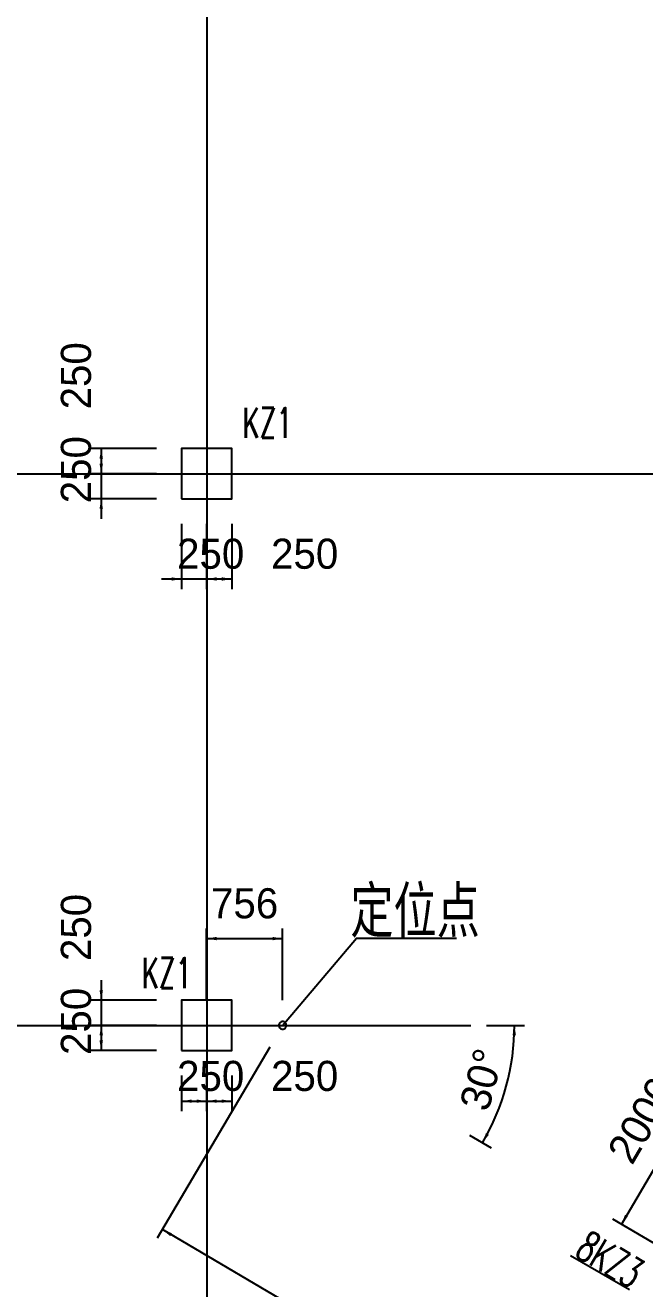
# Model space of a CAD drawing. Extents: x 387171 to 699106, y 11966 to 245688.
# Drawn here: x 577452 to 583620, y 181962 to 194558 of the extents above; entities that cross this region are included whole.
import ezdxf
from ezdxf.enums import TextEntityAlignment as Align

# ---------------------------------------------------------------- set-up
doc = ezdxf.new("R2010")
doc.units = 0
doc.header["$LTSCALE"] = 100
doc.header["$MEASUREMENT"] = 0
for name, color, linetype in [('COLU', 7, 'Continuous'), ('DIM', 3, 'Continuous'), ('DOTE', 253, 'Continuous'), ('L-AXIS', 3, 'Continuous'), ('NUM', 7, 'Continuous')]:
    doc.layers.add(name, color=color, linetype=linetype)
doc.styles.add('hztxt', font='hztxt')
doc.styles.get("Standard").update_dxf_attribs({"font": 'standard'})
doc.dimstyles.get("Standard").update_dxf_attribs({"dimtxt": 300, "dimasz": 100, "dimexe": 100, "dimexo": 250, "dimgap": 100, "dimtad": 0, "dimtoh": 1, "dimdec": 0, "dimdsep": 46, "dimcen": 0.09, "dimclrt": 7, "dimadec": 0, "dimazin": 0, "dimtfac": 1, "dimtdec": 4, "dimtofl": 0, "dimtmove": 0, "dimatfit": 3, "dimfxl": 1, "dimtolj": 1, "dimtzin": 0, "dimarcsym": 0})

# ---------------------------------------------------------------- blocks, each defined once
blk = doc.blocks.new('*D1521')
at = {"layer": 'L-AXIS', "color": 0, "linetype": 'ByBlock', "lineweight": -2}
for p, q in [((579888, 184372), (578766, 182466)), ((583414, 179849), (578817, 182552)), ((584485, 181669), (583364, 179763))]:
    blk.add_line(p, q, dxfattribs=at)
for points in [[(578817, 182552), (578912, 182516), (578895, 182487)], [(583414, 179849), (583320, 179885), (583337, 179914)]]:
    blk.add_solid(points, dxfattribs=at)
at = {"layer": 'L-AXIS', "color": 7, "linetype": 'Continuous', "lineweight": -2, "insert": (581364, 181494), "char_height": 300, "width": 780, "attachment_point": 5, "rotation": 329.5454, "style": 'hztxt'}
blk.add_mtext('5333', dxfattribs=at)
blk = doc.blocks.new('*D1189')
at = {"layer": 'L-AXIS', "color": 0, "linetype": 'ByBlock', "lineweight": -2}
for p, q in [((582046, 184588), (582423, 184588)), ((581877, 183492), (582091, 183367))]:
    blk.add_line(p, q, dxfattribs=at)
blk.add_arc((580014, 184588), 2309, 329.5454, 0, dxfattribs=at)
for points in [[(582323, 184588), (582338, 184488), (582304, 184488)], [(582004, 183418), (582039, 183513), (582068, 183497)]]:
    blk.add_solid(points, dxfattribs=at)
at = {"layer": 'L-AXIS', "color": 7, "linetype": 'Continuous', "lineweight": -2, "insert": (582145, 184008), "char_height": 300, "width": 453.33, "attachment_point": 8, "rotation": 74.7727, "style": 'hztxt'}
blk.add_mtext('30%%D', dxfattribs=at)
blk = doc.blocks.new('*D1402')
at = {"layer": 'L-AXIS', "color": 0, "linetype": 'ByBlock', "lineweight": -2}
for p, q in [((579258, 184838), (579258, 185553)), ((580014, 184838), (580014, 185553)), ((579258, 185453), (580014, 185453))]:
    blk.add_line(p, q, dxfattribs=at)
for points in [[(579258, 185453), (579358, 185470), (579358, 185436)], [(580014, 185453), (579914, 185436), (579914, 185470)]]:
    blk.add_solid(points, dxfattribs=at)
at = {"layer": 'L-AXIS', "color": 7, "linetype": 'Continuous', "lineweight": -2, "insert": (579636, 185803), "char_height": 300, "width": 561.67, "attachment_point": 5, "style": 'hztxt'}
blk.add_mtext('756', dxfattribs=at)
blk = doc.blocks.new('*D1657')
at = {"layer": 'L-AXIS', "color": 0, "linetype": 'ByBlock', "lineweight": -2}
for p, q in [((583388, 182604), (584402, 184329)), ((584993, 183981), (584315, 184379)), ((583979, 182257), (583302, 182655))]:
    blk.add_line(p, q, dxfattribs=at)
for points in [[(584402, 184329), (584365, 184234), (584337, 184251)], [(583388, 182604), (583424, 182699), (583453, 182682)]]:
    blk.add_solid(points, dxfattribs=at)
at = {"layer": 'L-AXIS', "color": 7, "linetype": 'Continuous', "lineweight": -2, "insert": (583593, 183644), "char_height": 300, "width": 780, "attachment_point": 5, "rotation": 59.5454, "style": 'hztxt'}
blk.add_mtext('2000', dxfattribs=at)
blk = doc.blocks.new('*D496')
at = {"layer": 'DIM', "color": 0, "linetype": 'ByBlock', "lineweight": -2}
for p, q in [((578758, 190338), (578108, 190338)), ((578208, 190338), (578208, 190088)), ((578758, 190088), (578108, 190088))]:
    blk.add_line(p, q, dxfattribs=at)
for points in [[(578208, 190338), (578225, 190238), (578191, 190238)], [(578208, 190088), (578191, 190188), (578225, 190188)]]:
    blk.add_solid(points, dxfattribs=at)
at = {"layer": 'DIM', "color": 7, "linetype": 'Continuous', "lineweight": -2, "insert": (577958, 191064), "char_height": 300, "width": 566.67, "attachment_point": 5, "rotation": 90, "style": 'hztxt'}
blk.add_mtext('250', dxfattribs=at)
blk = doc.blocks.new('*D753')
at = {"layer": 'DIM', "color": 0, "linetype": 'ByBlock', "lineweight": -2}
for p, q in [((578208, 190288), (578208, 189638)), ((578758, 190088), (578108, 190088)), ((578758, 189838), (578108, 189838))]:
    blk.add_line(p, q, dxfattribs=at)
for points in [[(578208, 190088), (578191, 190188), (578225, 190188)], [(578208, 189838), (578225, 189738), (578191, 189738)]]:
    blk.add_solid(points, dxfattribs=at)
at = {"layer": 'DIM', "color": 7, "linetype": 'Continuous', "lineweight": -2, "insert": (577958, 190128), "char_height": 300, "width": 566.67, "attachment_point": 5, "rotation": 90, "style": 'hztxt'}
blk.add_mtext('250', dxfattribs=at)
blk = doc.blocks.new('*D701')
at = {"layer": 'DIM', "color": 0, "linetype": 'ByBlock', "lineweight": -2}
for p, q in [((579008, 189588), (579008, 188938)), ((579258, 189588), (579258, 188938)), ((578808, 189038), (579458, 189038))]:
    blk.add_line(p, q, dxfattribs=at)
for points in [[(579008, 189038), (578908, 189021), (578908, 189055)], [(579258, 189038), (579358, 189055), (579358, 189021)]]:
    blk.add_solid(points, dxfattribs=at)
at = {"layer": 'DIM', "color": 7, "linetype": 'Continuous', "lineweight": -2, "insert": (579298, 189288), "char_height": 300, "width": 566.67, "attachment_point": 5, "style": 'hztxt'}
blk.add_mtext('250', dxfattribs=at)
blk = doc.blocks.new('*D957')
at = {"layer": 'DIM', "color": 0, "linetype": 'ByBlock', "lineweight": -2}
for p, q in [((579258, 189588), (579258, 188938)), ((579508, 189588), (579508, 188938)), ((579258, 189038), (579508, 189038))]:
    blk.add_line(p, q, dxfattribs=at)
for points in [[(579258, 189038), (579358, 189055), (579358, 189021)], [(579508, 189038), (579408, 189021), (579408, 189055)]]:
    blk.add_solid(points, dxfattribs=at)
at = {"layer": 'DIM', "color": 7, "linetype": 'Continuous', "lineweight": -2, "insert": (580234, 189288), "char_height": 300, "width": 566.67, "attachment_point": 5, "style": 'hztxt'}
blk.add_mtext('250', dxfattribs=at)
blk = doc.blocks.new('*D3929')
at = {"layer": 'DIM', "color": 0, "linetype": 'ByBlock', "lineweight": -2}
for p, q in [((578208, 185038), (578208, 184388)), ((578758, 184838), (578108, 184838)), ((578758, 184588), (578108, 184588))]:
    blk.add_line(p, q, dxfattribs=at)
for points in [[(578208, 184838), (578191, 184938), (578225, 184938)], [(578208, 184588), (578225, 184488), (578191, 184488)]]:
    blk.add_solid(points, dxfattribs=at)
at = {"layer": 'DIM', "color": 7, "linetype": 'Continuous', "lineweight": -2, "insert": (577958, 185564), "char_height": 300, "width": 566.67, "attachment_point": 5, "rotation": 90, "style": 'hztxt'}
blk.add_mtext('250', dxfattribs=at)
blk = doc.blocks.new('*D4162')
at = {"layer": 'DIM', "color": 0, "linetype": 'ByBlock', "lineweight": -2}
for p, q in [((578758, 184588), (578108, 184588)), ((578208, 184588), (578208, 184338)), ((578758, 184338), (578108, 184338))]:
    blk.add_line(p, q, dxfattribs=at)
for points in [[(578208, 184588), (578225, 184488), (578191, 184488)], [(578208, 184338), (578191, 184438), (578225, 184438)]]:
    blk.add_solid(points, dxfattribs=at)
at = {"layer": 'DIM', "color": 7, "linetype": 'Continuous', "lineweight": -2, "insert": (577958, 184628), "char_height": 300, "width": 566.67, "attachment_point": 5, "rotation": 90, "style": 'hztxt'}
blk.add_mtext('250', dxfattribs=at)
blk = doc.blocks.new('*D4377')
at = {"layer": 'DIM', "color": 0, "linetype": 'ByBlock', "lineweight": -2}
for p, q in [((579008, 184088), (579008, 183732)), ((579258, 184088), (579258, 183732)), ((579008, 183832), (579258, 183832))]:
    blk.add_line(p, q, dxfattribs=at)
for points in [[(579008, 183832), (579108, 183849), (579108, 183816)], [(579258, 183832), (579158, 183816), (579158, 183849)]]:
    blk.add_solid(points, dxfattribs=at)
at = {"layer": 'DIM', "color": 7, "linetype": 'Continuous', "lineweight": -2, "insert": (579298, 184082), "char_height": 300, "width": 566.67, "attachment_point": 5, "style": 'hztxt'}
blk.add_mtext('250', dxfattribs=at)
blk = doc.blocks.new('*D261')
at = {"layer": 'DIM', "color": 0, "linetype": 'ByBlock', "lineweight": -2}
for p, q in [((579258, 184088), (579258, 183732)), ((579508, 184088), (579508, 183732)), ((579258, 183832), (579508, 183832))]:
    blk.add_line(p, q, dxfattribs=at)
for points in [[(579258, 183832), (579358, 183849), (579358, 183816)], [(579508, 183832), (579408, 183816), (579408, 183849)]]:
    blk.add_solid(points, dxfattribs=at)
at = {"layer": 'DIM', "color": 7, "linetype": 'Continuous', "lineweight": -2, "insert": (580234, 184082), "char_height": 300, "width": 566.67, "attachment_point": 5, "style": 'hztxt'}
blk.add_mtext('250', dxfattribs=at)

msp = doc.modelspace()

# ---------------------------------------------------------------- linework, layer by layer
at = {"layer": 'COLU'}
for points in [[(579008.1, 189837.9), (579508.1, 189837.9), (579508.1, 190337.9), (579008.1, 190337.9)], [(579008.1, 184337.9), (579508.1, 184337.9), (579508.1, 184837.9), (579008.1, 184837.9)]]:
    msp.add_lwpolyline(points, close=True, dxfattribs=at)
at = {"layer": 'DOTE'}
for p, q in [((579258.1, 213087.9), (579258.1, 100087.9)), ((534043.3, 190087.9), (664518.6, 190087.9)), ((534043.3, 184587.9), (581889.7, 184587.9))]:
    msp.add_line(p, q, dxfattribs=at)
at = {"layer": 'L-AXIS'}
msp.add_lwpolyline([(580014.2, 184587.9), (580750.1, 185458.5), (581745.7, 185458.5)], dxfattribs=at)
msp.add_lwpolyline([(579979.4, 184602, 1), (580049, 184573.9, 1)], format="xyb", close=True, dxfattribs=at)
at = {"layer": 'NUM', "color": 200}
msp.add_line((582880.3, 182292.5), (583468.2, 181954.5), dxfattribs=at)

# ---------------------------------------------------------------- texts
at = {"layer": 'L-AXIS', "width": 0.7}
msp.add_text('定位点', height=450, dxfattribs=at).set_placement((581333.7, 185511.8), align=Align.CENTER)
at = {"layer": 'NUM', "color": 200, "width": 0.7}
for p in [(579614.1, 190444), (578611.1, 184959.9)]:
    msp.add_text('KZ1', height=300, dxfattribs=at).set_placement(p)
msp.add_text('8KZ3', height=300, rotation=329.54537, dxfattribs=at).set_placement((582912.3, 182292.9))

# ---------------------------------------------------------------- dimensions: what is measured, and where the dimension line sits
at = {"layer": 'DIM', "color": 200}
for p1, p2, distance, picture, middle in [((579008.1, 190337.9), (579008.1, 190087.9), -800, '*D496', (577958.1, 190556)), ((579008.1, 190087.9), (579008.1, 189837.9), -800, '*D753', (577958.1, 189619.9)), ((579008.1, 189837.9), (579258.1, 189837.9), -800, '*D701', (578790, 189287.9)), ((579258.1, 189837.9), (579508.1, 189837.9), -800, '*D957', (579726.1, 189287.9)), ((579008.1, 184837.9), (579008.1, 184587.9), -800, '*D3929', (577958.1, 185056)), ((579008.1, 184587.9), (579008.1, 184337.9), -800, '*D4162', (577958.1, 184119.9)), ((579008.1, 184337.9), (579258.1, 184337.9), -505.7, '*D4377', (578790, 184082.2)), ((579258.1, 184337.9), (579508.1, 184337.9), -505.7, '*D261', (579726.1, 184082.2))]:
    dim = msp.add_aligned_dim(p1=p1, p2=p2, distance=distance, dimstyle='Standard', dxfattribs=at)
    dim.commit()
    dim.dimension.update_dxf_attribs({"geometry": picture, "text_midpoint": middle})
at = {"layer": 'L-AXIS'}
dim = msp.add_linear_dim(base=(580014.2, 185453), p1=(579258.1, 184587.9), p2=(580014.2, 184587.9), dimstyle='Standard', dxfattribs=at)
dim.commit()
dim.dimension.update_dxf_attribs({"geometry": '*D1402', "text_midpoint": (579636.1, 185803)})
dim = msp.add_aligned_dim(p1=(584611.4, 181884.9), p2=(580014.2, 184587.9), distance=2361.8, dimstyle='Standard', dxfattribs=at)
dim.commit()
dim.dimension.update_dxf_attribs({"geometry": '*D1521', "text_midpoint": (581363.5, 181494.5)})
dim = msp.add_angular_dim_2l(base=(582179.6, 183786.8), line1=((580014.2, 184587.9), (581795.5, 184587.9)), line2=((580014.2, 184587.9), (581661.9, 183619.2)), dimstyle='Standard', dxfattribs=at)
dim.commit()
dim.dimension.update_dxf_attribs({"geometry": '*D1189', "text_midpoint": (581904.3, 184073.5)})
dim = msp.add_linear_dim(base=(584401.6, 184328.6), p1=(584194.4, 182130), p2=(585208.3, 183854.3), angle=59.54537, dimstyle='Standard', dxfattribs=at)
dim.commit()
dim.dimension.update_dxf_attribs({"geometry": '*D1657', "text_midpoint": (583593, 183643.8)})

doc.saveas('drawing.dxf')
